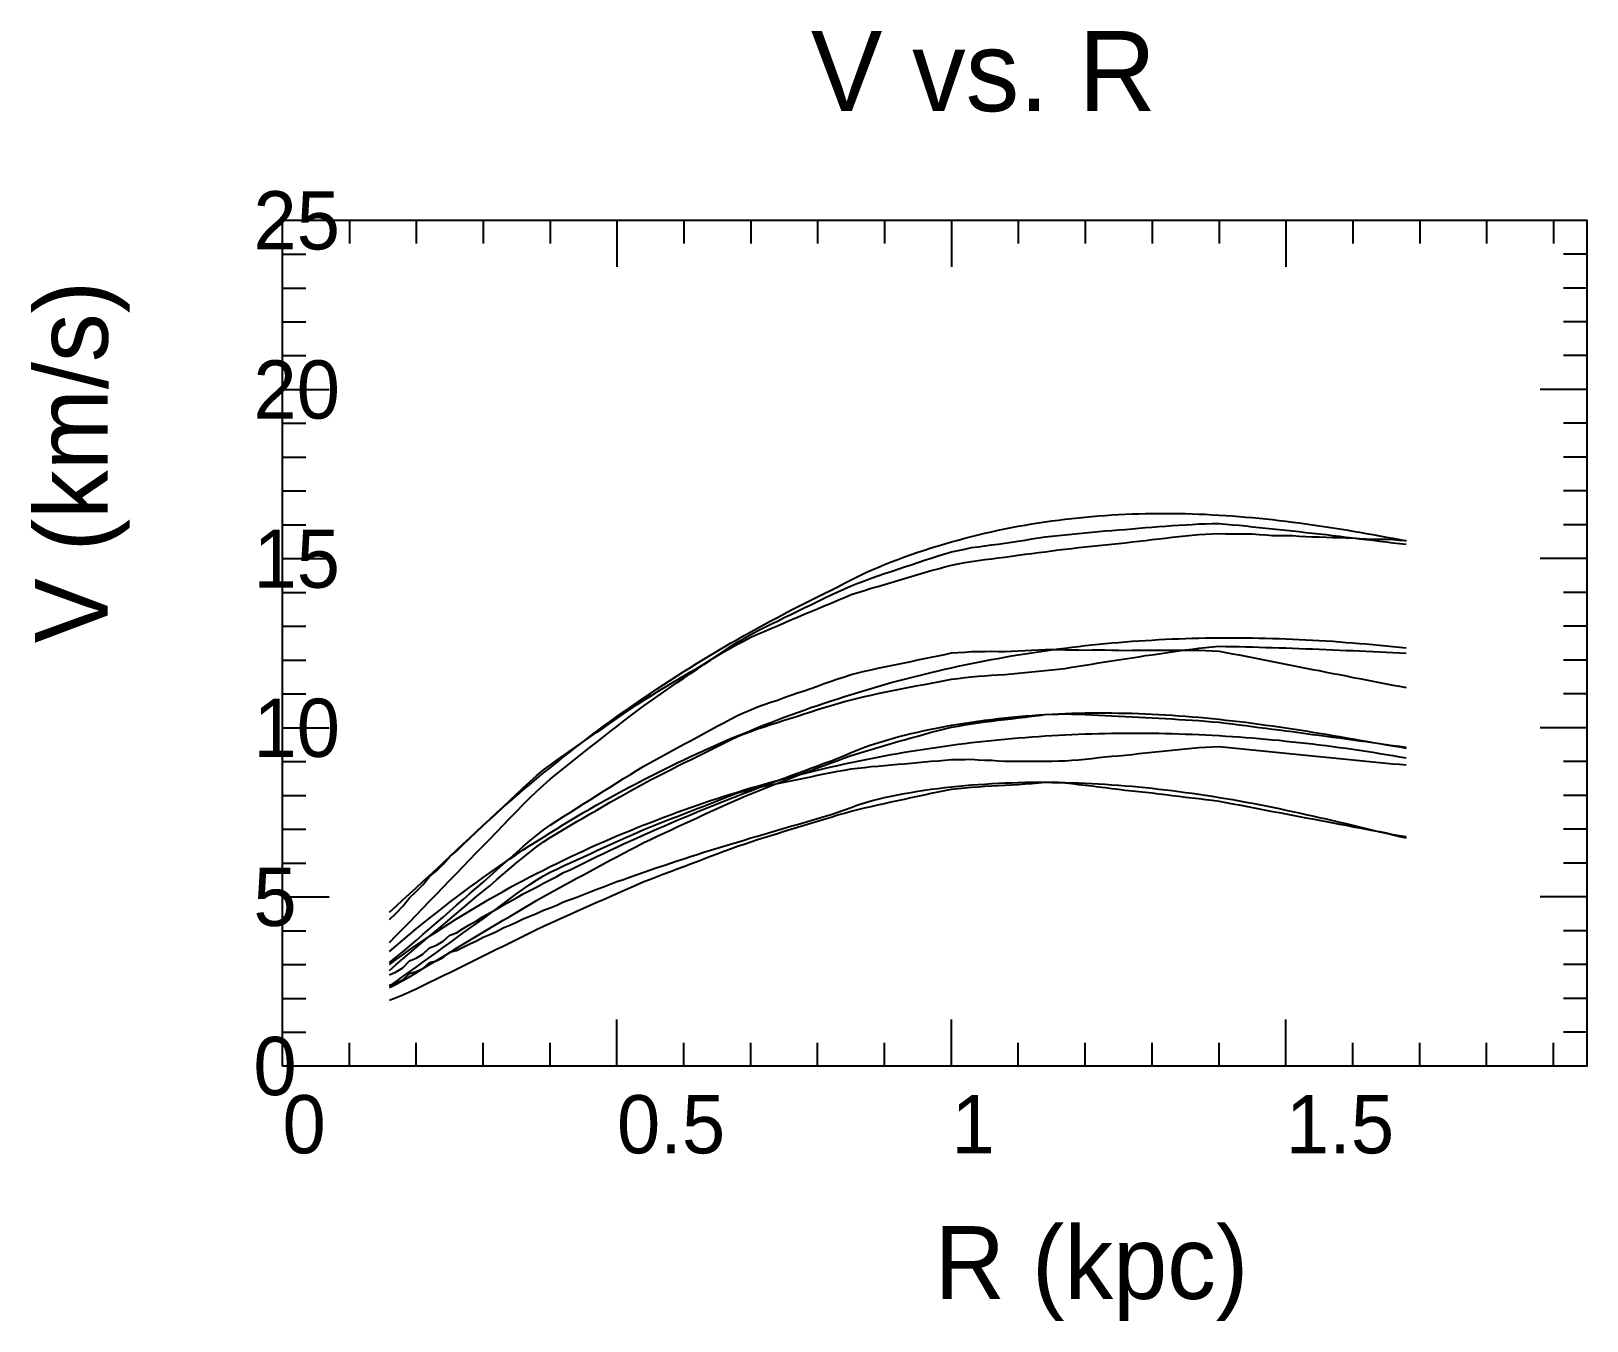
# Model space of a CAD drawing. Extents: x -35 to 179, y -35 to 142.
import ezdxf

# ---------------------------------------------------------------- set-up
doc = ezdxf.new("R2010")
doc.units = 0

msp = doc.modelspace()

# ---------------------------------------------------------------- linework, layer by layer
at = {"color": 0}
for p, q in [((9.19, 116.19), (9.19, 112.99)), ((18.38, 116.19), (18.38, 112.99)), ((27.57, 116.19), (27.57, 112.99)), ((36.76, 116.19), (36.76, 112.99)), ((45.95, 116.19), (45.95, 109.79)), ((55.14, 116.19), (55.14, 112.99)), ((64.33, 116.19), (64.33, 112.99)), ((73.52, 116.19), (73.52, 112.99)), ((82.71, 116.19), (82.71, 112.99)), ((91.9, 116.19), (91.9, 109.79)), ((101.09, 116.19), (101.09, 112.99)), ((110.28, 116.19), (110.28, 112.99)), ((119.47, 116.19), (119.47, 112.99)), ((128.66, 116.19), (128.66, 112.99)), ((137.85, 116.19), (137.85, 109.79)), ((147.04, 116.19), (147.04, 112.99)), ((156.23, 116.19), (156.23, 112.99)), ((165.42, 116.19), (165.42, 112.99)), ((174.61, 116.19), (174.61, 112.99)), ((0, 111.54), (3.2, 111.54)), ((179.2, 111.54), (176, 111.54)), ((0, 106.89), (3.2, 106.89)), ((179.2, 106.89), (176, 106.89)), ((0, 102.24), (3.2, 102.24)), ((179.2, 102.24), (176, 102.24)), ((0, 97.6), (3.2, 97.6)), ((179.2, 97.6), (176, 97.6)), ((0, 92.95), (6.4, 92.95)), ((179.2, 92.95), (172.8, 92.95)), ((0, 88.3), (3.2, 88.3)), ((179.2, 88.3), (176, 88.3)), ((0, 83.65), (3.2, 83.65)), ((179.2, 83.65), (176, 83.65)), ((0, 79.01), (3.2, 79.01)), ((179.2, 79.01), (176, 79.01)), ((0, 74.36), (3.2, 74.36)), ((179.2, 74.36), (176, 74.36)), ((0, 69.71), (6.4, 69.71)), ((179.2, 69.71), (172.8, 69.71)), ((0, 65.06), (3.2, 65.06)), ((179.2, 65.06), (176, 65.06)), ((0, 60.42), (3.2, 60.42)), ((179.2, 60.42), (176, 60.42)), ((0, 55.77), (3.2, 55.77)), ((179.2, 55.77), (176, 55.77)), ((0, 51.12), (3.2, 51.12)), ((179.2, 51.12), (176, 51.12)), ((0, 46.47), (6.4, 46.47)), ((179.2, 46.47), (172.8, 46.47)), ((0, 41.83), (3.2, 41.83)), ((179.2, 41.83), (176, 41.83)), ((0, 37.18), (3.2, 37.18)), ((179.2, 37.18), (176, 37.18)), ((0, 32.53), (3.2, 32.53)), ((179.2, 32.53), (176, 32.53)), ((0, 27.88), (3.2, 27.88)), ((179.2, 27.88), (176, 27.88)), ((0, 23.24), (6.4, 23.24)), ((179.2, 23.24), (172.8, 23.24)), ((0, 18.59), (3.2, 18.59)), ((179.2, 18.59), (176, 18.59)), ((0, 13.94), (3.2, 13.94)), ((179.2, 13.94), (176, 13.94)), ((0, 9.29), (3.2, 9.29)), ((179.2, 9.29), (176, 9.29)), ((0, 4.65), (3.2, 4.65)), ((45.95, 0), (45.95, 6.4)), ((91.9, 0), (91.9, 6.4)), ((137.85, 0), (137.85, 6.4)), ((179.2, 4.65), (176, 4.65)), ((9.19, 0), (9.19, 3.2)), ((18.38, 0), (18.38, 3.2)), ((27.57, 0), (27.57, 3.2)), ((36.76, 0), (36.76, 3.2)), ((55.14, 0), (55.14, 3.2)), ((64.33, 0), (64.33, 3.2)), ((73.52, 0), (73.52, 3.2)), ((82.71, 0), (82.71, 3.2)), ((101.09, 0), (101.09, 3.2)), ((110.28, 0), (110.28, 3.2)), ((119.47, 0), (119.47, 3.2)), ((128.66, 0), (128.66, 3.2)), ((147.04, 0), (147.04, 3.2)), ((156.23, 0), (156.23, 3.2)), ((165.42, 0), (165.42, 3.2)), ((174.61, 0), (174.61, 3.2))]:
    msp.add_line(p, q, dxfattribs=at)
msp.add_lwpolyline([(0, 0), (0, 116.19), (179.2, 116.19), (179.2, 0)], close=True, dxfattribs=at)
at = {"color": 3}
for points in [[(14.7, 20.11), (15.62, 21), (16.54, 21.96), (17.46, 23.13), (18.38, 23.97), (19.3, 24.91), (20.22, 26.02), (21.14, 26.82), (22.06, 27.74), (22.97, 28.79), (23.89, 29.54), (24.81, 30.44), (25.73, 31.31), (26.65, 32.17), (27.57, 33.05), (28.49, 33.87), (29.41, 34.69), (30.33, 35.55), (31.25, 36.33), (32.16, 37.12), (33.08, 37.95), (34, 38.7), (34.92, 39.47), (35.84, 40.27), (36.76, 40.98), (37.68, 41.72), (38.6, 42.5), (39.52, 43.18), (40.44, 43.9), (41.35, 44.6), (42.27, 45.3), (43.19, 45.99), (44.11, 46.67), (45.03, 47.34), (45.95, 48.01), (46.87, 48.66), (47.79, 49.3), (48.71, 49.95), (49.63, 50.57), (50.54, 51.19), (51.46, 51.82), (52.38, 52.42), (53.3, 53.02), (54.22, 53.62), (55.14, 54.2), (56.06, 54.77), (56.98, 55.34), (57.9, 55.91), (58.81, 56.46), (59.73, 57.01), (60.65, 57.55), (61.57, 58.09), (62.49, 58.61), (63.41, 59.13), (64.33, 59.65), (65.25, 60.16), (66.17, 60.66), (67.09, 61.16), (68, 61.64), (68.92, 62.13), (69.84, 62.61), (70.76, 63.09), (71.68, 63.55), (72.6, 64.02), (73.52, 64.48), (74.44, 64.94), (75.36, 65.39), (76.28, 65.85), (77.19, 66.32), (78.11, 66.79), (79.03, 67.26), (79.95, 67.7), (80.87, 68.11), (81.79, 68.51), (82.71, 68.89), (83.63, 69.25), (84.55, 69.6), (85.47, 69.94), (86.38, 70.27), (87.3, 70.58), (88.22, 70.89), (89.14, 71.19), (90.06, 71.47), (90.98, 71.74), (91.9, 72.01), (92.82, 72.26), (93.74, 72.51), (94.66, 72.75), (95.57, 72.97), (96.49, 73.19), (97.41, 73.4), (98.33, 73.6), (99.25, 73.79), (100.17, 73.97), (101.09, 74.15), (102.01, 74.31), (102.93, 74.47), (103.85, 74.62), (104.76, 74.76), (105.68, 74.89), (106.6, 75.01), (107.52, 75.13), (108.44, 75.23), (109.36, 75.33), (110.28, 75.42), (111.2, 75.51), (112.12, 75.58), (113.04, 75.65), (113.95, 75.71), (114.87, 75.76), (115.79, 75.81), (116.71, 75.85), (117.63, 75.88), (118.55, 75.9), (119.47, 75.92), (120.39, 75.93), (121.31, 75.93), (122.22, 75.92), (123.14, 75.91), (124.06, 75.89), (124.98, 75.87), (125.9, 75.84), (126.82, 75.8), (127.74, 75.75), (128.66, 75.7), (129.58, 75.64), (130.5, 75.58), (131.41, 75.51), (132.33, 75.43), (133.25, 75.35), (134.17, 75.26), (135.09, 75.17), (136.01, 75.07), (136.93, 74.96), (137.85, 74.85), (138.77, 74.74), (139.69, 74.62), (140.6, 74.49), (141.52, 74.36), (142.44, 74.23), (143.36, 74.09), (144.28, 73.95), (145.2, 73.8), (146.12, 73.65), (147.04, 73.49), (147.96, 73.33), (148.88, 73.17), (149.79, 73.01), (150.71, 72.84), (151.63, 72.68), (152.55, 72.51), (153.47, 72.34), (154.39, 72.17)], [(14.7, 15.72), (15.62, 16.52), (16.54, 17.31), (17.46, 18.08), (18.38, 18.84), (19.3, 19.59), (20.22, 20.33), (21.14, 21.06), (22.06, 21.78), (22.97, 22.49), (23.89, 23.19), (24.81, 23.88), (25.73, 24.56), (26.65, 25.23), (27.57, 25.89), (28.49, 26.54), (29.41, 27.19), (30.33, 27.82), (31.25, 28.45), (32.16, 29.07), (33.08, 29.68), (34, 30.28), (34.92, 30.87), (35.84, 31.46), (36.76, 32.04), (37.68, 32.61), (38.6, 33.17), (39.52, 33.72), (40.44, 34.27), (41.35, 34.81), (42.27, 35.35), (43.19, 35.87), (44.11, 36.39), (45.03, 36.9), (45.95, 37.41), (46.87, 37.91), (47.79, 38.4), (48.71, 38.88), (49.63, 39.36), (50.54, 39.83), (51.46, 40.29), (52.38, 40.75), (53.3, 41.2), (54.22, 41.65), (55.14, 42.09), (56.06, 42.52), (56.98, 42.94), (57.9, 43.36), (58.81, 43.78), (59.73, 44.18), (60.65, 44.58), (61.57, 44.98), (62.49, 45.36), (63.41, 45.75), (64.33, 46.12), (65.25, 46.49), (66.17, 46.86), (67.09, 47.21), (68, 47.57), (68.92, 47.91), (69.84, 48.25), (70.76, 48.59), (71.68, 48.91), (72.6, 49.24), (73.52, 49.55), (74.44, 49.86), (75.36, 50.17), (76.28, 50.47), (77.19, 50.76), (78.11, 51.05), (79.03, 51.34), (79.95, 51.61), (80.87, 51.88), (81.79, 52.15), (82.71, 52.41), (83.63, 52.67), (84.55, 52.91), (85.47, 53.16), (86.38, 53.4), (87.3, 53.63), (88.22, 53.86), (89.14, 54.08), (90.06, 54.3), (90.98, 54.51), (91.9, 54.72), (92.82, 54.92), (93.74, 55.11), (94.66, 55.3), (95.57, 55.49), (96.49, 55.67), (97.41, 55.84), (98.33, 56.01), (99.25, 56.18), (100.17, 56.34), (101.09, 56.49), (102.01, 56.64), (102.93, 56.78), (103.85, 56.92), (104.76, 57.06), (105.68, 57.19), (106.6, 57.31), (107.52, 57.43), (108.44, 57.54), (109.36, 57.65), (110.28, 57.76), (111.2, 57.85), (112.12, 57.95), (113.04, 58.04), (113.95, 58.12), (114.87, 58.2), (115.79, 58.28), (116.71, 58.35), (117.63, 58.41), (118.55, 58.47), (119.47, 58.53), (120.39, 58.58), (121.31, 58.63), (122.22, 58.67), (123.14, 58.7), (124.06, 58.74), (124.98, 58.77), (125.9, 58.79), (126.82, 58.81), (127.74, 58.82), (128.66, 58.83), (129.58, 58.84), (130.5, 58.84), (131.41, 58.84), (132.33, 58.83), (133.25, 58.82), (134.17, 58.8), (135.09, 58.78), (136.01, 58.75), (136.93, 58.72), (137.85, 58.69), (138.77, 58.65), (139.69, 58.61), (140.6, 58.57), (141.52, 58.52), (142.44, 58.47), (143.36, 58.41), (144.28, 58.35), (145.2, 58.28), (146.12, 58.21), (147.04, 58.14), (147.96, 58.07), (148.88, 57.99), (149.79, 57.9), (150.71, 57.82), (151.63, 57.73), (152.55, 57.63), (153.47, 57.54), (154.39, 57.44)], [(14.7, 12.53), (15.62, 12.96), (16.54, 13.51), (17.46, 14.43), (18.38, 14.82), (19.3, 15.38), (20.22, 16.24), (21.14, 16.6), (22.06, 17.17), (22.97, 17.97), (23.89, 18.3), (24.81, 18.88), (25.73, 19.43), (26.65, 19.95), (27.57, 20.53), (28.49, 21.04), (29.41, 21.55), (30.33, 22.12), (31.25, 22.6), (32.16, 23.09), (33.08, 23.66), (34, 24.1), (34.92, 24.59), (35.84, 25.14), (36.76, 25.56), (37.68, 26.03), (38.6, 26.57), (39.52, 26.97), (40.44, 27.43), (41.35, 27.88), (42.27, 28.33), (43.19, 28.78), (44.11, 29.21), (45.03, 29.65), (45.95, 30.09), (46.87, 30.51), (47.79, 30.92), (48.71, 31.36), (49.63, 31.76), (50.54, 32.16), (51.46, 32.59), (52.38, 32.97), (53.3, 33.36), (54.22, 33.78), (55.14, 34.15), (56.06, 34.53), (56.98, 34.91), (57.9, 35.29), (58.81, 35.66), (59.73, 36.02), (60.65, 36.39), (61.57, 36.76), (62.49, 37.11), (63.41, 37.47), (64.33, 37.83), (65.25, 38.17), (66.17, 38.52), (67.09, 38.87), (68, 39.21), (68.92, 39.55), (69.84, 39.9), (70.76, 40.24), (71.68, 40.57), (72.6, 40.91), (73.52, 41.26), (74.44, 41.59), (75.36, 41.94), (76.28, 42.3), (77.19, 42.67), (78.11, 43.07), (79.03, 43.46), (79.95, 43.81), (80.87, 44.13), (81.79, 44.42), (82.71, 44.7), (83.63, 44.96), (84.55, 45.21), (85.47, 45.45), (86.38, 45.68), (87.3, 45.89), (88.22, 46.09), (89.14, 46.29), (90.06, 46.47), (90.98, 46.65), (91.9, 46.82), (92.82, 46.97), (93.74, 47.12), (94.66, 47.26), (95.57, 47.39), (96.49, 47.52), (97.41, 47.63), (98.33, 47.74), (99.25, 47.84), (100.17, 47.94), (101.09, 48.02), (102.01, 48.11), (102.93, 48.18), (103.85, 48.24), (104.76, 48.3), (105.68, 48.35), (106.6, 48.39), (107.52, 48.43), (108.44, 48.46), (109.36, 48.49), (110.28, 48.51), (111.2, 48.52), (112.12, 48.52), (113.04, 48.52), (113.95, 48.52), (114.87, 48.5), (115.79, 48.49), (116.71, 48.46), (117.63, 48.43), (118.55, 48.39), (119.47, 48.35), (120.39, 48.31), (121.31, 48.25), (122.22, 48.19), (123.14, 48.13), (124.06, 48.06), (124.98, 47.99), (125.9, 47.91), (126.82, 47.82), (127.74, 47.73), (128.66, 47.64), (129.58, 47.54), (130.5, 47.44), (131.41, 47.33), (132.33, 47.22), (133.25, 47.1), (134.17, 46.98), (135.09, 46.85), (136.01, 46.73), (136.93, 46.59), (137.85, 46.46), (138.77, 46.32), (139.69, 46.18), (140.6, 46.03), (141.52, 45.88), (142.44, 45.73), (143.36, 45.58), (144.28, 45.43), (145.2, 45.27), (146.12, 45.11), (147.04, 44.95), (147.96, 44.79), (148.88, 44.63), (149.79, 44.47), (150.71, 44.31), (151.63, 44.15), (152.55, 44), (153.47, 43.84), (154.39, 43.69)]]:
    msp.add_lwpolyline(points, dxfattribs=at)
at = {"color": 4}
for points in [[(14.7, 16.99), (15.62, 17.91), (16.54, 18.83), (17.46, 19.75), (18.38, 20.71), (19.3, 21.68), (20.22, 22.65), (21.14, 23.61), (22.06, 24.56), (22.97, 25.52), (23.89, 26.47), (24.81, 27.42), (25.73, 28.38), (26.65, 29.32), (27.57, 30.25), (28.49, 31.19), (29.41, 32.15), (30.33, 33.09), (31.25, 34.04), (32.16, 34.99), (33.08, 35.93), (34, 36.84), (34.92, 37.72), (35.84, 38.6), (36.76, 39.39), (37.68, 40.13), (38.6, 40.88), (39.52, 41.61), (40.44, 42.34), (41.35, 43.07), (42.27, 43.79), (43.19, 44.51), (44.11, 45.23), (45.03, 45.95), (45.95, 46.66), (46.87, 47.38), (47.79, 48.09), (48.71, 48.79), (49.63, 49.5), (50.54, 50.13), (51.46, 50.77), (52.38, 51.42), (53.3, 52.04), (54.22, 52.67), (55.14, 53.3), (56.06, 53.92), (56.98, 54.54), (57.9, 55.16), (58.81, 55.78), (59.73, 56.4), (60.65, 57.01), (61.57, 57.62), (62.49, 58.23), (63.41, 58.75), (64.33, 59.27), (65.25, 59.78), (66.17, 60.24), (67.09, 60.69), (68, 61.14), (68.92, 61.6), (69.84, 62.04), (70.76, 62.5), (71.68, 62.94), (72.6, 63.38), (73.52, 63.83), (74.44, 64.28), (75.36, 64.72), (76.28, 65.15), (77.19, 65.56), (78.11, 65.97), (79.03, 66.34), (79.95, 66.67), (80.87, 67.01), (81.79, 67.33), (82.71, 67.65), (83.63, 67.96), (84.55, 68.27), (85.47, 68.58), (86.38, 68.88), (87.3, 69.19), (88.22, 69.49), (89.14, 69.79), (90.06, 70.08), (90.98, 70.37), (91.9, 70.65), (92.82, 70.83), (93.74, 71.02), (94.66, 71.22), (95.57, 71.34), (96.49, 71.48), (97.41, 71.61), (98.33, 71.72), (99.25, 71.84), (100.17, 71.97), (101.09, 72.12), (102.01, 72.26), (102.93, 72.41), (103.85, 72.56), (104.76, 72.71), (105.68, 72.8), (106.6, 72.89), (107.52, 72.98), (108.44, 73.07), (109.36, 73.15), (110.28, 73.24), (111.2, 73.33), (112.12, 73.42), (113.04, 73.51), (113.95, 73.58), (114.87, 73.65), (115.79, 73.72), (116.71, 73.81), (117.63, 73.9), (118.55, 73.97), (119.47, 74.05), (120.39, 74.12), (121.31, 74.18), (122.22, 74.24), (123.14, 74.3), (124.06, 74.36), (124.98, 74.42), (125.9, 74.48), (126.82, 74.51), (127.74, 74.53), (128.66, 74.54), (129.58, 74.45), (130.5, 74.37), (131.41, 74.29), (132.33, 74.2), (133.25, 74.1), (134.17, 74), (135.09, 73.91), (136.01, 73.82), (136.93, 73.72), (137.85, 73.63), (138.77, 73.53), (139.69, 73.43), (140.6, 73.32), (141.52, 73.22), (142.44, 73.11), (143.36, 73.01), (144.28, 72.9), (145.2, 72.79), (146.12, 72.67), (147.04, 72.56), (147.96, 72.45), (148.88, 72.35), (149.79, 72.24), (150.71, 72.12), (151.63, 72.01), (152.55, 71.89), (153.47, 71.79), (154.39, 71.69)], [(14.7, 13.14), (15.62, 13.93), (16.54, 14.71), (17.46, 15.49), (18.38, 16.27), (19.3, 17.06), (20.22, 17.84), (21.14, 18.63), (22.06, 19.41), (22.97, 20.19), (23.89, 20.96), (24.81, 21.74), (25.73, 22.51), (26.65, 23.27), (27.57, 24.02), (28.49, 24.77), (29.41, 25.57), (30.33, 26.36), (31.25, 27.14), (32.16, 27.9), (33.08, 28.67), (34, 29.4), (34.92, 30.1), (35.84, 30.79), (36.76, 31.39), (37.68, 31.95), (38.6, 32.5), (39.52, 33.04), (40.44, 33.58), (41.35, 34.11), (42.27, 34.64), (43.19, 35.17), (44.11, 35.7), (45.03, 36.23), (45.95, 36.75), (46.87, 37.28), (47.79, 37.8), (48.71, 38.31), (49.63, 38.83), (50.54, 39.3), (51.46, 39.77), (52.38, 40.25), (53.3, 40.71), (54.22, 41.18), (55.14, 41.64), (56.06, 42.09), (56.98, 42.54), (57.9, 43), (58.81, 43.46), (59.73, 43.92), (60.65, 44.37), (61.57, 44.81), (62.49, 45.26), (63.41, 45.62), (64.33, 45.98), (65.25, 46.33), (66.17, 46.62), (67.09, 46.92), (68, 47.21), (68.92, 47.5), (69.84, 47.79), (70.76, 48.08), (71.68, 48.38), (72.6, 48.67), (73.52, 48.96), (74.44, 49.25), (75.36, 49.54), (76.28, 49.81), (77.19, 50.07), (78.11, 50.33), (79.03, 50.55), (79.95, 50.76), (80.87, 50.97), (81.79, 51.16), (82.71, 51.35), (83.63, 51.53), (84.55, 51.72), (85.47, 51.9), (86.38, 52.08), (87.3, 52.26), (88.22, 52.44), (89.14, 52.62), (90.06, 52.79), (90.98, 52.96), (91.9, 53.13), (92.82, 53.24), (93.74, 53.36), (94.66, 53.48), (95.57, 53.54), (96.49, 53.61), (97.41, 53.68), (98.33, 53.74), (99.25, 53.8), (100.17, 53.89), (101.09, 53.98), (102.01, 54.07), (102.93, 54.17), (103.85, 54.26), (104.76, 54.35), (105.68, 54.44), (106.6, 54.54), (107.52, 54.63), (108.44, 54.78), (109.36, 54.92), (110.28, 55.06), (111.2, 55.22), (112.12, 55.38), (113.04, 55.53), (113.95, 55.66), (114.87, 55.8), (115.79, 55.94), (116.71, 56.09), (117.63, 56.24), (118.55, 56.38), (119.47, 56.51), (120.39, 56.65), (121.31, 56.78), (122.22, 56.91), (123.14, 57.04), (124.06, 57.17), (124.98, 57.29), (125.9, 57.42), (126.82, 57.5), (127.74, 57.59), (128.66, 57.67), (129.58, 57.65), (130.5, 57.64), (131.41, 57.62), (132.33, 57.6), (133.25, 57.57), (134.17, 57.55), (135.09, 57.52), (136.01, 57.49), (136.93, 57.46), (137.85, 57.44), (138.77, 57.41), (139.69, 57.38), (140.6, 57.34), (141.52, 57.31), (142.44, 57.27), (143.36, 57.23), (144.28, 57.19), (145.2, 57.15), (146.12, 57.11), (147.04, 57.07), (147.96, 57.03), (148.88, 56.99), (149.79, 56.94), (150.71, 56.9), (151.63, 56.86), (152.55, 56.81), (153.47, 56.77), (154.39, 56.73)], [(14.7, 10.77), (15.62, 11.26), (16.54, 11.76), (17.46, 12.25), (18.38, 12.81), (19.3, 13.38), (20.22, 13.95), (21.14, 14.51), (22.06, 15.06), (22.97, 15.61), (23.89, 16.17), (24.81, 16.72), (25.73, 17.27), (26.65, 17.83), (27.57, 18.39), (28.49, 18.94), (29.41, 19.48), (30.33, 20.02), (31.25, 20.55), (32.16, 21.11), (33.08, 21.66), (34, 22.2), (34.92, 22.74), (35.84, 23.27), (36.76, 23.79), (37.68, 24.29), (38.6, 24.79), (39.52, 25.3), (40.44, 25.79), (41.35, 26.29), (42.27, 26.79), (43.19, 27.27), (44.11, 27.77), (45.03, 28.26), (45.95, 28.75), (46.87, 29.25), (47.79, 29.73), (48.71, 30.22), (49.63, 30.7), (50.54, 31.13), (51.46, 31.56), (52.38, 32), (53.3, 32.42), (54.22, 32.85), (55.14, 33.28), (56.06, 33.7), (56.98, 34.12), (57.9, 34.55), (58.81, 34.96), (59.73, 35.38), (60.65, 35.8), (61.57, 36.22), (62.49, 36.63), (63.41, 37.02), (64.33, 37.4), (65.25, 37.78), (66.17, 38.14), (67.09, 38.49), (68, 38.85), (68.92, 39.21), (69.84, 39.56), (70.76, 39.92), (71.68, 40.26), (72.6, 40.6), (73.52, 40.95), (74.44, 41.3), (75.36, 41.65), (76.28, 41.99), (77.19, 42.32), (78.11, 42.66), (79.03, 42.95), (79.95, 43.23), (80.87, 43.5), (81.79, 43.77), (82.71, 44.04), (83.63, 44.31), (84.55, 44.57), (85.47, 44.83), (86.38, 45.08), (87.3, 45.34), (88.22, 45.59), (89.14, 45.85), (90.06, 46.09), (90.98, 46.33), (91.9, 46.57), (92.82, 46.71), (93.74, 46.87), (94.66, 47.03), (95.57, 47.15), (96.49, 47.27), (97.41, 47.39), (98.33, 47.5), (99.25, 47.61), (100.17, 47.71), (101.09, 47.82), (102.01, 47.93), (102.93, 48.05), (103.85, 48.17), (104.76, 48.3), (105.68, 48.33), (106.6, 48.36), (107.52, 48.39), (108.44, 48.35), (109.36, 48.32), (110.28, 48.29), (111.2, 48.25), (112.12, 48.21), (113.04, 48.17), (113.95, 48.12), (114.87, 48.07), (115.79, 48.01), (116.71, 47.98), (117.63, 47.94), (118.55, 47.89), (119.47, 47.84), (120.39, 47.79), (121.31, 47.74), (122.22, 47.68), (123.14, 47.62), (124.06, 47.56), (124.98, 47.5), (125.9, 47.45), (126.82, 47.38), (127.74, 47.31), (128.66, 47.23), (129.58, 47.12), (130.5, 47), (131.41, 46.89), (132.33, 46.77), (133.25, 46.65), (134.17, 46.53), (135.09, 46.41), (136.01, 46.3), (136.93, 46.18), (137.85, 46.06), (138.77, 45.94), (139.69, 45.82), (140.6, 45.69), (141.52, 45.57), (142.44, 45.44), (143.36, 45.32), (144.28, 45.2), (145.2, 45.07), (146.12, 44.94), (147.04, 44.81), (147.96, 44.69), (148.88, 44.57), (149.79, 44.45), (150.71, 44.32), (151.63, 44.19), (152.55, 44.05), (153.47, 43.94), (154.39, 43.83)]]:
    msp.add_lwpolyline(points, dxfattribs=at)
at = {"color": 6}
for points in [[(14.7, 21.14), (15.62, 21.98), (16.54, 22.81), (17.46, 23.65), (18.38, 24.49), (19.3, 25.33), (20.22, 26.17), (21.14, 27.05), (22.06, 27.92), (22.97, 28.78), (23.89, 29.65), (24.81, 30.52), (25.73, 31.37), (26.65, 32.22), (27.57, 33.07), (28.49, 33.92), (29.41, 34.77), (30.33, 35.62), (31.25, 36.49), (32.16, 37.36), (33.08, 38.23), (34, 39.05), (34.92, 39.88), (35.84, 40.71), (36.76, 41.35), (37.68, 42.01), (38.6, 42.67), (39.52, 43.3), (40.44, 43.93), (41.35, 44.57), (42.27, 45.21), (43.19, 45.85), (44.11, 46.48), (45.03, 47.12), (45.95, 47.76), (46.87, 48.4), (47.79, 49.04), (48.71, 49.68), (49.63, 50.26), (50.54, 50.83), (51.46, 51.4), (52.38, 51.95), (53.3, 52.5), (54.22, 53.06), (55.14, 53.6), (56.06, 54.14), (56.98, 54.68), (57.9, 55.23), (58.81, 55.79), (59.73, 56.34), (60.65, 56.89), (61.57, 57.43), (62.49, 57.98), (63.41, 58.43), (64.33, 58.91), (65.25, 59.33), (66.17, 59.72), (67.09, 60.1), (68, 60.49), (68.92, 60.89), (69.84, 61.28), (70.76, 61.67), (71.68, 62.06), (72.6, 62.45), (73.52, 62.83), (74.44, 63.22), (75.36, 63.61), (76.28, 64), (77.19, 64.38), (78.11, 64.77), (79.03, 65.05), (79.95, 65.34), (80.87, 65.63), (81.79, 65.89), (82.71, 66.16), (83.63, 66.43), (84.55, 66.7), (85.47, 66.97), (86.38, 67.25), (87.3, 67.52), (88.22, 67.79), (89.14, 68.06), (90.06, 68.33), (90.98, 68.6), (91.9, 68.8), (92.82, 68.98), (93.74, 69.17), (94.66, 69.31), (95.57, 69.44), (96.49, 69.58), (97.41, 69.69), (98.33, 69.8), (99.25, 69.91), (100.17, 70.05), (101.09, 70.19), (102.01, 70.32), (102.93, 70.43), (103.85, 70.54), (104.76, 70.65), (105.68, 70.78), (106.6, 70.9), (107.52, 71.02), (108.44, 71.12), (109.36, 71.22), (110.28, 71.32), (111.2, 71.42), (112.12, 71.52), (113.04, 71.61), (113.95, 71.71), (114.87, 71.8), (115.79, 71.9), (116.71, 72), (117.63, 72.1), (118.55, 72.21), (119.47, 72.32), (120.39, 72.43), (121.31, 72.53), (122.22, 72.64), (123.14, 72.74), (124.06, 72.83), (124.98, 72.92), (125.9, 73.01), (126.82, 73.07), (127.74, 73.13), (128.66, 73.15), (129.58, 73.13), (130.5, 73.11), (131.41, 73.11), (132.33, 73.11), (133.25, 73.11), (134.17, 73.04), (135.09, 72.96), (136.01, 72.88), (136.93, 72.88), (137.85, 72.87), (138.77, 72.87), (139.69, 72.82), (140.6, 72.77), (141.52, 72.72), (142.44, 72.69), (143.36, 72.65), (144.28, 72.62), (145.2, 72.6), (146.12, 72.58), (147.04, 72.57), (147.96, 72.48), (148.88, 72.41), (149.79, 72.39), (150.71, 72.39), (151.63, 72.39), (152.55, 72.34), (153.47, 72.26), (154.39, 72.19)], [(14.7, 9.06), (15.62, 9.43), (16.54, 9.8), (17.46, 10.17), (18.38, 10.61), (19.3, 11.07), (20.22, 11.54), (21.14, 11.98), (22.06, 12.43), (22.97, 12.87), (23.89, 13.32), (24.81, 13.78), (25.73, 14.23), (26.65, 14.69), (27.57, 15.15), (28.49, 15.61), (29.41, 16.04), (30.33, 16.48), (31.25, 16.92), (32.16, 17.39), (33.08, 17.85), (34, 18.3), (34.92, 18.75), (35.84, 19.2), (36.76, 19.62), (37.68, 20.03), (38.6, 20.44), (39.52, 20.85), (40.44, 21.26), (41.35, 21.67), (42.27, 22.08), (43.19, 22.49), (44.11, 22.89), (45.03, 23.31), (45.95, 23.72), (46.87, 24.13), (47.79, 24.54), (48.71, 24.95), (49.63, 25.35), (50.54, 25.69), (51.46, 26.04), (52.38, 26.4), (53.3, 26.74), (54.22, 27.08), (55.14, 27.43), (56.06, 27.78), (56.98, 28.12), (57.9, 28.47), (58.81, 28.81), (59.73, 29.16), (60.65, 29.5), (61.57, 29.85), (62.49, 30.19), (63.41, 30.5), (64.33, 30.81), (65.25, 31.12), (66.17, 31.4), (67.09, 31.68), (68, 31.96), (68.92, 32.25), (69.84, 32.53), (70.76, 32.82), (71.68, 33.09), (72.6, 33.36), (73.52, 33.63), (74.44, 33.92), (75.36, 34.21), (76.28, 34.49), (77.19, 34.75), (78.11, 35.02), (79.03, 35.25), (79.95, 35.46), (80.87, 35.66), (81.79, 35.87), (82.71, 36.07), (83.63, 36.28), (84.55, 36.47), (85.47, 36.67), (86.38, 36.87), (87.3, 37.07), (88.22, 37.27), (89.14, 37.47), (90.06, 37.67), (90.98, 37.86), (91.9, 38.05), (92.82, 38.13), (93.74, 38.23), (94.66, 38.33), (95.57, 38.38), (96.49, 38.44), (97.41, 38.5), (98.33, 38.55), (99.25, 38.6), (100.17, 38.65), (101.09, 38.7), (102.01, 38.76), (102.93, 38.83), (103.85, 38.91), (104.76, 38.99), (105.68, 38.97), (106.6, 38.94), (107.52, 38.91), (108.44, 38.8), (109.36, 38.69), (110.28, 38.59), (111.2, 38.48), (112.12, 38.38), (113.04, 38.27), (113.95, 38.15), (114.87, 38.03), (115.79, 37.91), (116.71, 37.82), (117.63, 37.73), (118.55, 37.62), (119.47, 37.52), (120.39, 37.41), (121.31, 37.3), (122.22, 37.18), (123.14, 37.07), (124.06, 36.96), (124.98, 36.86), (125.9, 36.75), (126.82, 36.63), (127.74, 36.51), (128.66, 36.39), (129.58, 36.21), (130.5, 36.04), (131.41, 35.87), (132.33, 35.69), (133.25, 35.51), (134.17, 35.33), (135.09, 35.16), (136.01, 34.99), (136.93, 34.82), (137.85, 34.65), (138.77, 34.48), (139.69, 34.3), (140.6, 34.12), (141.52, 33.94), (142.44, 33.77), (143.36, 33.6), (144.28, 33.43), (145.2, 33.25), (146.12, 33.07), (147.04, 32.88), (147.96, 32.72), (148.88, 32.55), (149.79, 32.38), (150.71, 32.2), (151.63, 32.02), (152.55, 31.83), (153.47, 31.68), (154.39, 31.52)]]:
    msp.add_lwpolyline(points, dxfattribs=at)
at = {"color": 1}
msp.add_lwpolyline([(14.7, 14.22), (15.62, 14.96), (16.54, 15.71), (17.46, 16.45), (18.38, 17.25), (19.3, 18.06), (20.22, 18.87), (21.14, 19.67), (22.06, 20.47), (22.97, 21.27), (23.89, 22.08), (24.81, 22.89), (25.73, 23.69), (26.65, 24.48), (27.57, 25.28), (28.49, 26.08), (29.41, 26.9), (30.33, 27.72), (31.25, 28.53), (32.16, 29.35), (33.08, 30.17), (34, 30.95), (34.92, 31.69), (35.84, 32.44), (36.76, 33.08), (37.68, 33.67), (38.6, 34.26), (39.52, 34.85), (40.44, 35.43), (41.35, 36.01), (42.27, 36.59), (43.19, 37.16), (44.11, 37.74), (45.03, 38.32), (45.95, 38.9), (46.87, 39.48), (47.79, 40.06), (48.71, 40.64), (49.63, 41.21), (50.54, 41.7), (51.46, 42.21), (52.38, 42.71), (53.3, 43.21), (54.22, 43.7), (55.14, 44.2), (56.06, 44.69), (56.98, 45.18), (57.9, 45.68), (58.81, 46.18), (59.73, 46.68), (60.65, 47.17), (61.57, 47.67), (62.49, 48.16), (63.41, 48.55), (64.33, 48.94), (65.25, 49.33), (66.17, 49.65), (67.09, 49.97), (68, 50.28), (68.92, 50.61), (69.84, 50.93), (70.76, 51.25), (71.68, 51.57), (72.6, 51.89), (73.52, 52.21), (74.44, 52.55), (75.36, 52.88), (76.28, 53.19), (77.19, 53.48), (78.11, 53.78), (79.03, 54.02), (79.95, 54.23), (80.87, 54.44), (81.79, 54.64), (82.71, 54.83), (83.63, 55.03), (84.55, 55.22), (85.47, 55.41), (86.38, 55.6), (87.3, 55.8), (88.22, 55.99), (89.14, 56.19), (90.06, 56.37), (90.98, 56.56), (91.9, 56.75), (92.82, 56.8), (93.74, 56.88), (94.66, 56.96), (95.57, 56.95), (96.49, 56.97), (97.41, 56.98), (98.33, 56.97), (99.25, 56.97), (100.17, 57), (101.09, 57.03), (102.01, 57.07), (102.93, 57.12), (103.85, 57.17), (104.76, 57.23), (105.68, 57.22), (106.6, 57.21), (107.52, 57.19), (108.44, 57.18), (109.36, 57.17), (110.28, 57.15), (111.2, 57.16), (112.12, 57.16), (113.04, 57.17), (113.95, 57.14), (114.87, 57.13), (115.79, 57.11), (116.71, 57.14), (117.63, 57.15), (118.55, 57.15), (119.47, 57.15), (120.39, 57.15), (121.31, 57.15), (122.22, 57.14), (123.14, 57.14), (124.06, 57.14), (124.98, 57.14), (125.9, 57.14), (126.82, 57.09), (127.74, 57.05), (128.66, 57), (129.58, 56.82), (130.5, 56.65), (131.41, 56.48), (132.33, 56.29), (133.25, 56.11), (134.17, 55.93), (135.09, 55.75), (136.01, 55.57), (136.93, 55.39), (137.85, 55.22), (138.77, 55.04), (139.69, 54.86), (140.6, 54.68), (141.52, 54.5), (142.44, 54.32), (143.36, 54.13), (144.28, 53.95), (145.2, 53.77), (146.12, 53.59), (147.04, 53.4), (147.96, 53.23), (148.88, 53.05), (149.79, 52.88), (150.71, 52.7), (151.63, 52.52), (152.55, 52.33), (153.47, 52.18), (154.39, 52.02)], dxfattribs=at)
at = {"color": 2}
for points in [[(14.7, 14.22), (15.62, 14.96), (16.54, 15.71), (17.46, 16.45), (18.38, 17.25), (19.3, 18.06), (20.22, 18.87), (21.14, 19.67), (22.06, 20.47), (22.97, 21.27), (23.89, 22.08), (24.81, 22.89), (25.73, 23.69), (26.65, 24.48), (27.57, 25.28), (28.49, 26.08), (29.41, 26.9), (30.33, 27.72), (31.25, 28.53), (32.16, 29.35), (33.08, 30.17), (34, 30.95), (34.92, 31.69), (35.84, 32.44), (36.76, 33.08), (37.68, 33.67), (38.6, 34.26), (39.52, 34.85), (40.44, 35.43), (41.35, 36.01), (42.27, 36.59), (43.19, 37.16), (44.11, 37.74), (45.03, 38.32), (45.95, 38.9), (46.87, 39.48), (47.79, 40.06), (48.71, 40.64), (49.63, 41.21), (50.54, 41.7), (51.46, 42.21), (52.38, 42.71), (53.3, 43.21), (54.22, 43.7), (55.14, 44.2), (56.06, 44.69), (56.98, 45.18), (57.9, 45.68), (58.81, 46.18), (59.73, 46.68), (60.65, 47.17), (61.57, 47.67), (62.49, 48.16), (63.41, 48.55), (64.33, 48.94), (65.25, 49.33), (66.17, 49.65), (67.09, 49.97), (68, 50.28), (68.92, 50.61), (69.84, 50.93), (70.76, 51.25), (71.68, 51.57), (72.6, 51.89), (73.52, 52.21), (74.44, 52.55), (75.36, 52.88), (76.28, 53.19), (77.19, 53.48), (78.11, 53.78), (79.03, 54.02), (79.95, 54.23), (80.87, 54.44), (81.79, 54.64), (82.71, 54.83), (83.63, 55.03), (84.55, 55.22), (85.47, 55.41), (86.38, 55.6), (87.3, 55.8), (88.22, 55.99), (89.14, 56.19), (90.06, 56.37), (90.98, 56.56), (91.9, 56.75), (92.82, 56.8), (93.74, 56.88), (94.66, 56.96), (95.57, 56.95), (96.49, 56.97), (97.41, 56.98), (98.33, 56.97), (99.25, 56.97), (100.17, 57), (101.09, 57.03), (102.01, 57.07), (102.93, 57.12), (103.85, 57.17), (104.76, 57.23), (105.68, 57.22), (106.6, 57.21), (107.52, 57.19), (108.44, 57.18), (109.36, 57.17), (110.28, 57.15), (111.2, 57.16), (112.12, 57.16), (113.04, 57.17), (113.95, 57.14), (114.87, 57.13), (115.79, 57.11), (116.71, 57.14), (117.63, 57.15), (118.55, 57.15), (119.47, 57.15), (120.39, 57.15), (121.31, 57.15), (122.22, 57.14), (123.14, 57.14), (124.06, 57.14), (124.98, 57.14), (125.9, 57.14), (126.82, 57.09), (127.74, 57.05), (128.66, 57), (129.58, 56.82), (130.5, 56.65), (131.41, 56.48), (132.33, 56.29), (133.25, 56.11), (134.17, 55.93), (135.09, 55.75), (136.01, 55.57), (136.93, 55.39), (137.85, 55.22), (138.77, 55.04), (139.69, 54.86), (140.6, 54.68), (141.52, 54.5), (142.44, 54.32), (143.36, 54.13), (144.28, 53.95), (145.2, 53.77), (146.12, 53.59), (147.04, 53.4), (147.96, 53.23), (148.88, 53.05), (149.79, 52.88), (150.71, 52.7), (151.63, 52.52), (152.55, 52.33), (153.47, 52.18), (154.39, 52.02)], [(14.7, 13.95), (15.62, 14.63), (16.54, 15.29), (17.46, 15.95), (18.38, 16.59), (19.3, 17.22), (20.22, 17.84), (21.14, 18.44), (22.06, 19.04), (22.97, 19.63), (23.89, 20.21), (24.81, 20.78), (25.73, 21.34), (26.65, 21.89), (27.57, 22.43), (28.49, 22.96), (29.41, 23.48), (30.33, 24), (31.25, 24.51), (32.16, 25.01), (33.08, 25.5), (34, 25.98), (34.92, 26.46), (35.84, 26.92), (36.76, 27.39), (37.68, 27.84), (38.6, 28.29), (39.52, 28.73), (40.44, 29.16), (41.35, 29.58), (42.27, 30), (43.19, 30.42), (44.11, 30.82), (45.03, 31.22), (45.95, 31.61), (46.87, 32), (47.79, 32.38), (48.71, 32.75), (49.63, 33.12), (50.54, 33.48), (51.46, 33.84), (52.38, 34.19), (53.3, 34.53), (54.22, 34.87), (55.14, 35.2), (56.06, 35.52), (56.98, 35.84), (57.9, 36.16), (58.81, 36.47), (59.73, 36.77), (60.65, 37.07), (61.57, 37.36), (62.49, 37.64), (63.41, 37.93), (64.33, 38.2), (65.25, 38.47), (66.17, 38.74), (67.09, 38.99), (68, 39.25), (68.92, 39.5), (69.84, 39.74), (70.76, 39.98), (71.68, 40.21), (72.6, 40.44), (73.52, 40.66), (74.44, 40.88), (75.36, 41.09), (76.28, 41.3), (77.19, 41.5), (78.11, 41.7), (79.03, 41.89), (79.95, 42.08), (80.87, 42.26), (81.79, 42.44), (82.71, 42.61), (83.63, 42.78), (84.55, 42.95), (85.47, 43.1), (86.38, 43.26), (87.3, 43.41), (88.22, 43.55), (89.14, 43.69), (90.06, 43.83), (90.98, 43.96), (91.9, 44.08), (92.82, 44.2), (93.74, 44.32), (94.66, 44.43), (95.57, 44.53), (96.49, 44.64), (97.41, 44.73), (98.33, 44.83), (99.25, 44.91), (100.17, 45), (101.09, 45.08), (102.01, 45.15), (102.93, 45.22), (103.85, 45.29), (104.76, 45.35), (105.68, 45.4), (106.6, 45.46), (107.52, 45.5), (108.44, 45.55), (109.36, 45.59), (110.28, 45.62), (111.2, 45.65), (112.12, 45.68), (113.04, 45.7), (113.95, 45.71), (114.87, 45.73), (115.79, 45.73), (116.71, 45.74), (117.63, 45.74), (118.55, 45.73), (119.47, 45.72), (120.39, 45.71), (121.31, 45.69), (122.22, 45.67), (123.14, 45.64), (124.06, 45.61), (124.98, 45.58), (125.9, 45.54), (126.82, 45.49), (127.74, 45.45), (128.66, 45.4), (129.58, 45.34), (130.5, 45.28), (131.41, 45.22), (132.33, 45.15), (133.25, 45.08), (134.17, 45), (135.09, 44.92), (136.01, 44.83), (136.93, 44.75), (137.85, 44.65), (138.77, 44.56), (139.69, 44.46), (140.6, 44.35), (141.52, 44.25), (142.44, 44.13), (143.36, 44.02), (144.28, 43.9), (145.2, 43.77), (146.12, 43.65), (147.04, 43.52), (147.96, 43.38), (148.88, 43.24), (149.79, 43.1), (150.71, 42.96), (151.63, 42.81), (152.55, 42.66), (153.47, 42.5), (154.39, 42.34)], [(14.7, 11.1), (15.62, 11.41), (16.54, 11.84), (17.46, 12.7), (18.38, 12.97), (19.3, 13.42), (20.22, 14.22), (21.14, 14.45), (22.06, 14.92), (22.97, 15.66), (23.89, 15.85), (24.81, 16.34), (25.73, 16.78), (26.65, 17.2), (27.57, 17.69), (28.49, 18.09), (29.41, 18.5), (30.33, 18.99), (31.25, 19.36), (32.16, 19.75), (33.08, 20.23), (34, 20.57), (34.92, 20.95), (35.84, 21.42), (36.76, 21.73), (37.68, 22.11), (38.6, 22.56), (39.52, 22.86), (40.44, 23.22), (41.35, 23.58), (42.27, 23.93), (43.19, 24.29), (44.11, 24.63), (45.03, 24.97), (45.95, 25.33), (46.87, 25.64), (47.79, 25.97), (48.71, 26.32), (49.63, 26.62), (50.54, 26.94), (51.46, 27.28), (52.38, 27.56), (53.3, 27.87), (54.22, 28.21), (55.14, 28.48), (56.06, 28.77), (56.98, 29.07), (57.9, 29.36), (58.81, 29.65), (59.73, 29.93), (60.65, 30.22), (61.57, 30.5), (62.49, 30.77), (63.41, 31.05), (64.33, 31.33), (65.25, 31.59), (66.17, 31.86), (67.09, 32.14), (68, 32.4), (68.92, 32.66), (69.84, 32.94), (70.76, 33.2), (71.68, 33.46), (72.6, 33.73), (73.52, 34.01), (74.44, 34.28), (75.36, 34.56), (76.28, 34.86), (77.19, 35.18), (78.11, 35.53), (79.03, 35.87), (79.95, 36.17), (80.87, 36.42), (81.79, 36.65), (82.71, 36.88), (83.63, 37.07), (84.55, 37.26), (85.47, 37.44), (86.38, 37.6), (87.3, 37.74), (88.22, 37.88), (89.14, 38.02), (90.06, 38.14), (90.98, 38.25), (91.9, 38.35), (92.82, 38.45), (93.74, 38.53), (94.66, 38.61), (95.57, 38.68), (96.49, 38.74), (97.41, 38.8), (98.33, 38.85), (99.25, 38.89), (100.17, 38.93), (101.09, 38.95), (102.01, 38.98), (102.93, 38.99), (103.85, 38.99), (104.76, 39), (105.68, 38.99), (106.6, 38.98), (107.52, 38.96), (108.44, 38.93), (109.36, 38.9), (110.28, 38.86), (111.2, 38.82), (112.12, 38.77), (113.04, 38.72), (113.95, 38.65), (114.87, 38.59), (115.79, 38.51), (116.71, 38.44), (117.63, 38.35), (118.55, 38.26), (119.47, 38.16), (120.39, 38.06), (121.31, 37.96), (122.22, 37.84), (123.14, 37.73), (124.06, 37.6), (124.98, 37.47), (125.9, 37.34), (126.82, 37.2), (127.74, 37.06), (128.66, 36.91), (129.58, 36.76), (130.5, 36.6), (131.41, 36.44), (132.33, 36.27), (133.25, 36.1), (134.17, 35.92), (135.09, 35.74), (136.01, 35.56), (136.93, 35.37), (137.85, 35.17), (138.77, 34.98), (139.69, 34.78), (140.6, 34.57), (141.52, 34.37), (142.44, 34.16), (143.36, 33.95), (144.28, 33.73), (145.2, 33.51), (146.12, 33.3), (147.04, 33.08), (147.96, 32.86), (148.88, 32.63), (149.79, 32.41), (150.71, 32.19), (151.63, 31.97), (152.55, 31.75), (153.47, 31.54), (154.39, 31.33)]]:
    msp.add_lwpolyline(points, dxfattribs=at)
at = {"color": 5}
msp.add_lwpolyline([(14.7, 10.96), (15.62, 11.62), (16.54, 12.28), (17.46, 12.93), (18.38, 13.6), (19.3, 14.27), (20.22, 14.93), (21.14, 15.6), (22.06, 16.27), (22.97, 16.94), (23.89, 17.61), (24.81, 18.28), (25.73, 18.94), (26.65, 19.59), (27.57, 20.24), (28.49, 20.89), (29.41, 21.59), (30.33, 22.28), (31.25, 22.97), (32.16, 23.64), (33.08, 24.32), (34, 24.95), (34.92, 25.55), (35.84, 26.14), (36.76, 26.63), (37.68, 27.06), (38.6, 27.5), (39.52, 27.92), (40.44, 28.34), (41.35, 28.75), (42.27, 29.17), (43.19, 29.59), (44.11, 30.01), (45.03, 30.42), (45.95, 30.83), (46.87, 31.25), (47.79, 31.66), (48.71, 32.08), (49.63, 32.49), (50.54, 32.85), (51.46, 33.21), (52.38, 33.58), (53.3, 33.94), (54.22, 34.3), (55.14, 34.66), (56.06, 35.01), (56.98, 35.36), (57.9, 35.72), (58.81, 36.09), (59.73, 36.45), (60.65, 36.81), (61.57, 37.16), (62.49, 37.52), (63.41, 37.77), (64.33, 38.03), (65.25, 38.28), (66.17, 38.46), (67.09, 38.64), (68, 38.82), (68.92, 39), (69.84, 39.18), (70.76, 39.37), (71.68, 39.56), (72.6, 39.75), (73.52, 39.94), (74.44, 40.13), (75.36, 40.32), (76.28, 40.49), (77.19, 40.65), (78.11, 40.81), (79.03, 40.93), (79.95, 41.03), (80.87, 41.14), (81.79, 41.22), (82.71, 41.3), (83.63, 41.38), (84.55, 41.46), (85.47, 41.54), (86.38, 41.62), (87.3, 41.7), (88.22, 41.79), (89.14, 41.87), (90.06, 41.95), (90.98, 42.02), (91.9, 42.1), (92.82, 42.1), (93.74, 42.12), (94.66, 42.14), (95.57, 42.08), (96.49, 42.04), (97.41, 42), (98.33, 41.95), (99.25, 41.9), (100.17, 41.89), (101.09, 41.89), (102.01, 41.89), (102.93, 41.89), (103.85, 41.89), (104.76, 41.89), (105.68, 41.9), (106.6, 41.91), (107.52, 41.92), (108.44, 42), (109.36, 42.08), (110.28, 42.15), (111.2, 42.26), (112.12, 42.37), (113.04, 42.47), (113.95, 42.55), (114.87, 42.63), (115.79, 42.71), (116.71, 42.82), (117.63, 42.93), (118.55, 43.02), (119.47, 43.11), (120.39, 43.2), (121.31, 43.3), (122.22, 43.39), (123.14, 43.48), (124.06, 43.57), (124.98, 43.66), (125.9, 43.75), (126.82, 43.8), (127.74, 43.84), (128.66, 43.88), (129.58, 43.79), (130.5, 43.71), (131.41, 43.63), (132.33, 43.53), (133.25, 43.44), (134.17, 43.35), (135.09, 43.26), (136.01, 43.17), (136.93, 43.08), (137.85, 42.99), (138.77, 42.91), (139.69, 42.82), (140.6, 42.72), (141.52, 42.63), (142.44, 42.54), (143.36, 42.44), (144.28, 42.35), (145.2, 42.26), (146.12, 42.17), (147.04, 42.08), (147.96, 41.98), (148.88, 41.89), (149.79, 41.8), (150.71, 41.71), (151.63, 41.63), (152.55, 41.54), (153.47, 41.46), (154.39, 41.38)], dxfattribs=at)

# ---------------------------------------------------------------- texts
at = {"color": 0}
for s, height, p in [('V vs. R', 11, (72.6, 131.19)), ('25', 8, (-4, 112.19)), ('20', 8, (-4, 88.95)), ('15', 8, (-4, 65.71)), ('10', 8, (-4, 42.47)), ('5', 8, (-4, 19.24)), ('0', 8, (-4, -4)), ('0', 8, (0, -12)), ('0.5', 8, (45.95, -12)), ('1', 8, (91.9, -12)), ('1.5', 8, (137.85, -12)), ('R (kpc)', 10, (89.6, -32))]:
    msp.add_text(s, height=height, dxfattribs=at).set_placement(p)
msp.add_text('V (km/s)', height=10, rotation=90, dxfattribs=at).set_placement((-24, 58.09))

doc.saveas('drawing.dxf')
